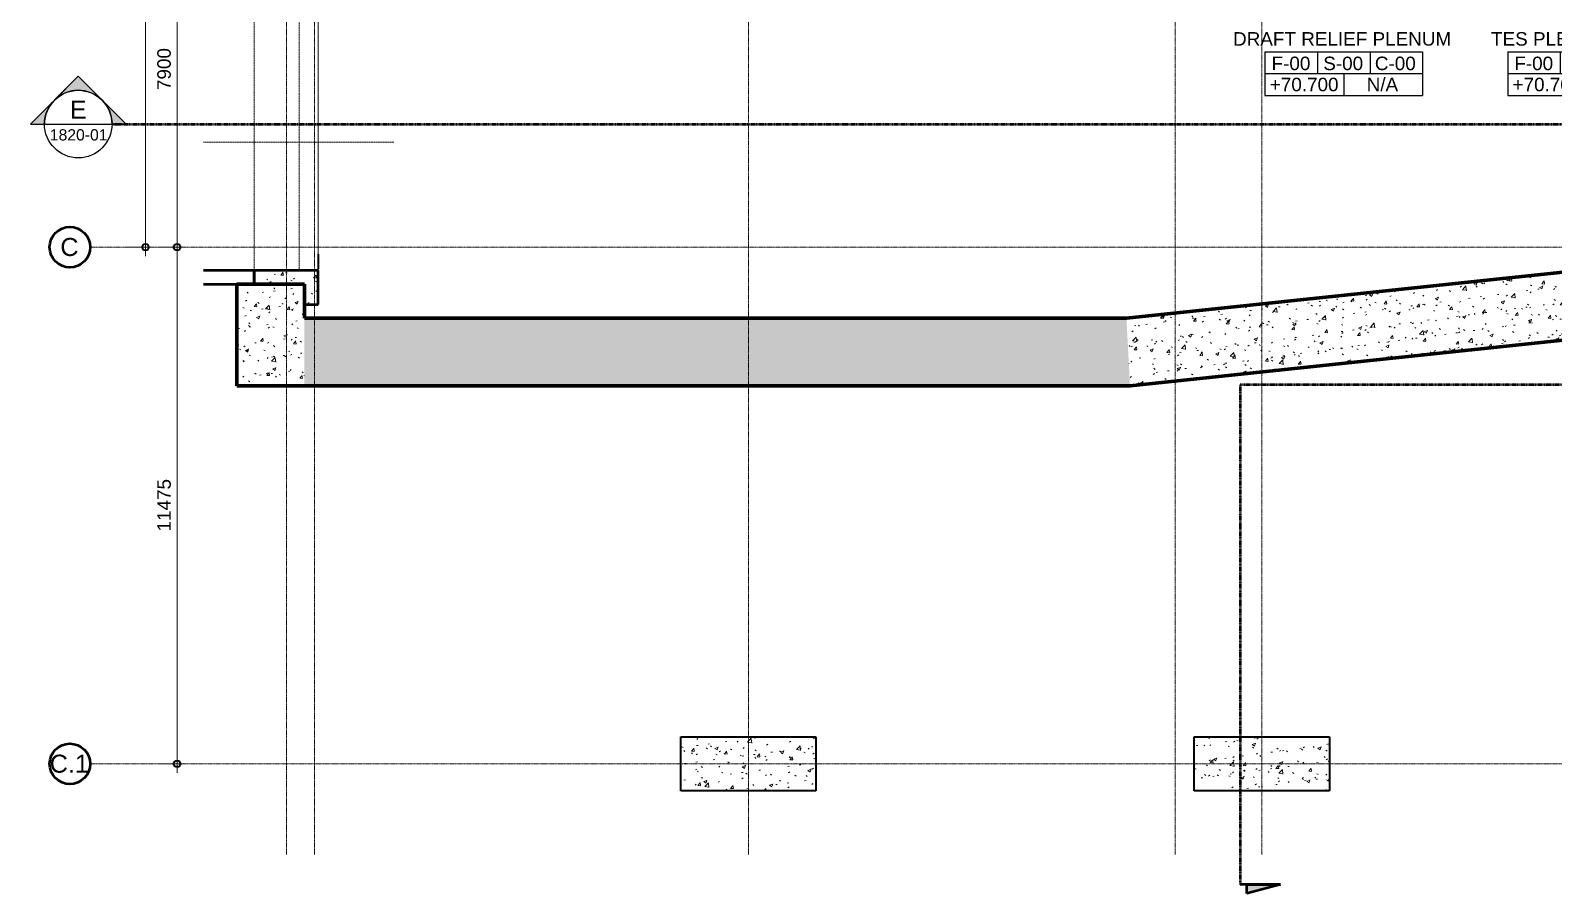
# Model space of a CAD drawing. Header units: millimetres. Extents: x -920221 to -841619, y -18676 to 22445.
# Drawn here: x -920221 to -886408, y -18676 to 491 of the extents above; entities that cross this region are included whole.
import ezdxf

# ---------------------------------------------------------------- set-up
doc = ezdxf.new("R2010")
doc.units = ezdxf.units.MM
doc.linetypes.add('DPA_Grid _ Level 100', pattern=[10, 5.5, -1.6, 1.3, -1.6])
doc.linetypes.add('DPA_Hidden 500', pattern=[1.4, 0.8, -0.6])
for name, color, linetype, lineweight in [('A-ANNO-DIMS', 1, 'Continuous', 9), ('A-ANNO-DIMS-100', 1, 'Continuous', 9), ('A-DETL-GENF', 2, 'Continuous', 35), ('A-DETL-MEDM', 4, 'Continuous', 50), ('A-FLOR-E', 2, 'Continuous', 35), ('A-GENM', 1, 'Continuous', 9), ('A-GENM-HDLN', 2, 'DPA_Hidden 500', 9), ('A-ROOM-IDEN', 3, 'Continuous', 25), ('A-ROOM-LINE', 3, 'Continuous', 25), ('A-WALL', 5, 'Continuous', 35), ('A-WALL-PATT', 1, 'Continuous', 35), ('G-ANNO-SECL', 3, 'Continuous', 9), ('S-FNDN', 2, 'Continuous', 35), ('S-GRID', 251, 'Continuous', 9), ('S-GRID-IDEN', 3, 'Continuous', 50)]:
    doc.layers.add(name, color=color, linetype=linetype, lineweight=lineweight)
doc.styles.add('Arial', font='arial.ttf', dxfattribs={"height": 400})
doc.styles.add('Arial_1', font='arial.ttf', dxfattribs={"height": 250})
doc.styles.add('Arial_2', font='arial.ttf', dxfattribs={"height": 300})
doc.dimstyles.new('DPA-DIM-3_0_C-C', dxfattribs={"dimscale": 304.8, "dimtxt": 306.07782, "dimasz": 0.492126, "dimexe": 0.656168, "dimexo": 0.0625, "dimgap": 0.164042, "dimtad": 1, "dimdec": 0, "dimzin": 0, "dimdsep": 46, "dimtxsty": 'Arial_2', "dimblk1": 'DOTBLANK', "dimblk2": 'DOTBLANK', "dimsah": 1, "dimcen": 0.09, "dimdle": 0.656168, "dimadec": 8, "dimazin": 0, "dimtfac": 1, "dimtdec": 4, "dimtix": 1, "dimtmove": 0, "dimatfit": 3, "dimfxl": 1.312336, "dimfxlon": 1, "dimtvp": 1, "dimtolj": 1, "dimtzin": 0, "dimarcsym": 2})
pattern_1 = [(50, (0, 0), (728.7365, -63.75582), [76.2, -838.2]), (355, (0, 0), (-140.9716, 764.2276), [60.96, -670.56]), (100.451, (60.7, -5.3), (587.77, 700.46675), [64.76, -712.36]), (46.184, (0, 203.2), (1084.3162, -168.171), [114.3, -1257.3]), (96.636, (90.4, 189.2), (949.6099, 989.7098), [97.14, -1068.54]), (351.184, (0, 203.2), (949.6206, 989.7012), [91.44, -1005.84]), (21, (101.6, 152.4), (606.45787, -409.06057), [76.2, -838.2]), (326, (101.6, 152.4), (247.20834, 736.7529), [60.96, -670.56]), (71.451, (152.14, 118.3), (853.66825, 327.68547), [64.76, -712.36]), (37.5, (0, 0), (12.35469, 338.22012), [33.528, -628.904, 33.528, -647.192, -673.1]), (37.5, (0, 0), (12.35469, 338.22012), [-1343.152, 33.528, -639.572]), (7.5, (0, 0), (267.27887, 400.72213), [33.528, -354.584, 33.528, -613.664, -256.54]), (7.5, (0, 0), (267.27887, 400.72213), [-1035.304, 33.528, -223.012]), (327.5, (-226.57, 0), (542.36333, -22.915345), [33.528, -220.472, 33.528, -758.952, -1051.56]), (327.5, (-226.57, 0), (542.36333, -22.915345), [-1046.48, 33.528, -1018.032]), (317.5, (-328.17, 0), (592.51696, 101.7071), [33.528, -296.672, 33.528, -492.76, -746.76]), (317.5, (-328.17, 0), (592.51696, 101.7071), [-856.488, 33.528, -713.232])]

# ---------------------------------------------------------------- blocks, each defined once
blk = doc.blocks.new('Dpa_Tunnel_B_5700 - Dpa_Tunnel_B_5700-6780011-4280-01 ENLARGED LOWER PLATFORM LEVEL - REFLECTED CEILING PLAN - SHEET 1')
at = {"layer": 'A-DETL-GENF'}
for p, q in [((561, 2850), (2800, 2850)), ((561, -2850), (2800, -2850))]:
    blk.add_line(p, q, dxfattribs=at)
at = {"layer": 'A-GENM-HDLN'}
for p, q in [((1680, 2850), (2680, 2850)), ((2680, -2850), (1680, -2850))]:
    blk.add_line(p, q, dxfattribs=at)
blk = doc.blocks.new('Dpa_Tunnel_B_5700 - Dpa_Tunnel_B_5700-6787006-4280-01 ENLARGED LOWER PLATFORM LEVEL - REFLECTED CEILING PLAN - SHEET 1')
at = {"layer": 'A-DETL-GENF'}
for p, q in [((561, 2850), (3100, 2850)), ((561, -2850), (3100, -2850))]:
    blk.add_line(p, q, dxfattribs=at)
at = {"layer": 'A-GENM'}
blk.add_line((3100, 2850), (3100, -2850), dxfattribs=at)
at = {"layer": 'A-GENM-HDLN'}
for p, q in [((1680, 2850), (1680, -2850)), ((2680, 2850), (1680, 2850)), ((2680, -2850), (2680, 2850)), ((561, 0), (4781, 0)), ((1680, -2850), (2680, -2850))]:
    blk.add_line(p, q, dxfattribs=at)
blk = doc.blocks.new('Grid - 100 Scale-2291345-4280-01 ENLARGED LOWER PLATFORM LEVEL - REFLECTED CEILING PLAN - SHEET 1')
at = {"layer": 'S-GRID-IDEN'}
blk.add_circle((0, 0), 4.5, dxfattribs=at)
blk = doc.blocks.new('Section - AEC_Section Tail - Filled-3249564-4280-01 ENLARGED LOWER PLATFORM LEVEL - REFLECTED CEILING PLAN - SHEET 1')
at = {"layer": 'G-ANNO-SECL'}
blk.add_hatch(color=256, dxfattribs=at).paths.add_polyline_path([(0, 1.54), (-2, 1.54), (0, 9)])
at = {"layer": 'G-ANNO-SECL', "lineweight": 50}
for p, q in [((0, 9), (-2, 1.54)), ((0, 9), (0, 0)), ((0, 1.54), (0, 9)), ((-2, 1.54), (0, 1.54))]:
    blk.add_line(p, q, dxfattribs=at)
blk = doc.blocks.new('Section - Section Head-531884-4280-01 ENLARGED LOWER PLATFORM LEVEL - REFLECTED CEILING PLAN - SHEET 1')
at = {"layer": 'G-ANNO-SECL'}
h = blk.add_hatch(color=256, dxfattribs=at)
edge = h.paths.add_edge_path()
edge.add_line((-12.8, 5.3), (-7.5, 10.61))
edge.add_line((-7.5, 10.61), (-2.2, 5.3))
edge.add_arc((-7.5, 0), 7.5, 45, 135)
h = blk.add_hatch(color=256, dxfattribs=at)
edge = h.paths.add_edge_path()
edge.add_arc((-7.5, 0), 7.5, 0, 45)
edge.add_line((-2.2, 5.3), (3.11, 0))
edge.add_line((3.11, 0), (0, 0))
edge = h.paths.add_edge_path()
edge.add_line((-15, 0), (-18.11, 0))
edge.add_line((-18.11, 0), (-12.8, 5.3))
edge.add_arc((-7.5, 0), 7.5, 135, 180)
at = {"layer": 'G-ANNO-SECL', "lineweight": 25}
for p, q in [((-7.5, 10.61), (-18.11, 0)), ((-7.5, 10.61), (-12.8, 5.3)), ((3.11, 0), (-7.5, 10.61)), ((-2.2, 5.3), (-7.5, 10.61)), ((-12.8, 5.3), (-18.11, 0)), ((3.11, 0), (-2.2, 5.3)), ((-18.11, 0), (-15, 0)), ((-18.11, 0), (-15, 0)), ((0, 0), (3.11, 0)), ((0, 0), (3.11, 0))]:
    blk.add_line(p, q, dxfattribs=at)
blk.add_circle((-7.5, 0), 7.5, dxfattribs=at)
for start, end in [(45, 135), (135, 180), (0, 45)]:
    blk.add_arc((-7.5, 0), 7.5, start, end, dxfattribs=at)
blk = doc.blocks.new('DIMBLOCK7-4280-01 ENLARGED LOWER PLATFORM LEVEL - REFLECTED CEILING PLAN - SHEET 1')
at = {"layer": 'A-ANNO-DIMS-100'}
for p, q in [((-918067, 12194), (-917467, 12194)), ((-917667, 12194), (-918067, 12194)), ((-917667, -4521), (-917667, 12394)), ((-918067, -4321), (-917467, -4321)), ((-917667, -4321), (-918067, -4321))]:
    blk.add_line(p, q, dxfattribs=at)
at = {"layer": 'A-ANNO-DIMS-100', "lineweight": 35}
for centre in [(-917667, 12194), (-917667, -4321)]:
    blk.add_circle(centre, 75, dxfattribs=at)
at = {"layer": 'A-ANNO-DIMS-100', "color": 0, "insert": (-918106, 3360), "char_height": 300, "width": 1384.41, "attachment_point": 1, "rotation": 90, "line_spacing_factor": 0.941778, "style": 'Arial_2'}
blk.add_mtext('16515', dxfattribs=at)
blk = doc.blocks.new('_DotBlank')
at = {"color": 0, "linetype": 'ByBlock', "lineweight": -2}
blk.add_line((-0.5, 0), (-1, 0), dxfattribs=at)
blk.add_circle((0, 0), 0.5, dxfattribs=at)
blk = doc.blocks.new('DIMBLOCK8-4280-01 ENLARGED LOWER PLATFORM LEVEL - REFLECTED CEILING PLAN - SHEET 1')
at = {"layer": 'A-ANNO-DIMS-100'}
for p, q in [((-917367, -4321), (-916767, -4321)), ((-916967, -4321), (-917367, -4321)), ((-916967, -15996), (-916967, -4321)), ((-917367, -15796), (-916767, -15796)), ((-916967, -15796), (-917367, -15796))]:
    blk.add_line(p, q, dxfattribs=at)
at = {"layer": 'A-ANNO-DIMS-100', "lineweight": 35}
for centre in [(-916967, -4321), (-916967, -15796)]:
    blk.add_circle(centre, 75, dxfattribs=at)
at = {"layer": 'A-ANNO-DIMS-100', "color": 0, "insert": (-917406, -10635), "char_height": 300, "width": 1384.41, "attachment_point": 1, "rotation": 90, "line_spacing_factor": 0.941778, "style": 'Arial_2'}
blk.add_mtext('11475', dxfattribs=at)
blk = doc.blocks.new('DIMBLOCK9-4280-01 ENLARGED LOWER PLATFORM LEVEL - REFLECTED CEILING PLAN - SHEET 1')
at = {"layer": 'A-ANNO-DIMS-100'}
for p, q in [((-916967, -4321), (-916967, 3779)), ((-917367, 3579), (-916767, 3579)), ((-916967, 3579), (-917367, 3579)), ((-917367, -4321), (-916767, -4321)), ((-916967, -4321), (-917367, -4321))]:
    blk.add_line(p, q, dxfattribs=at)
at = {"layer": 'A-ANNO-DIMS-100', "lineweight": 35}
for centre in [(-916967, 3579), (-916967, -4321)]:
    blk.add_circle(centre, 75, dxfattribs=at)
at = {"layer": 'A-ANNO-DIMS-100', "color": 0, "insert": (-917406, -832), "char_height": 300, "width": 1107.53, "attachment_point": 1, "rotation": 90, "line_spacing_factor": 0.941778, "style": 'Arial_2'}
blk.add_mtext('7900', dxfattribs=at)
blk = doc.blocks.new('DPA_Room Tag Box - Standard-4486259-4280-01 ENLARGED LOWER PLATFORM LEVEL - REFLECTED CEILING PLAN - SHEET 1')
at = {"layer": 'A-ROOM-LINE'}
for p, q in [((-17.5, -2.94), (-17.5, -12.6)), ((-17.5, -2.94), (17.5, -2.94)), ((-5.83, -2.94), (-5.83, -7.77)), ((5.83, -2.94), (5.83, -7.77)), ((17.5, -2.94), (17.5, -12.6)), ((-17.5, -7.77), (17.5, -7.77)), ((0, -7.77), (0, -12.6)), ((-17.5, -12.6), (17.5, -12.6))]:
    blk.add_line(p, q, dxfattribs=at)

msp = doc.modelspace()

# ---------------------------------------------------------------- hatches: boundary and pattern name
at = {"layer": 'A-DETL-MEDM', "lineweight": 9}
h = msp.add_hatch(dxfattribs=at)
h.set_pattern_fill('FP_1', color=256, style=0, pattern_type=2)
h.set_pattern_definition(pattern_1)
h.paths.add_polyline_path([(-914137.4, -5591), (-913837.4, -5591), (-913837.4, -4841), (-915257.4, -4841), (-915257.4, -5141), (-914137.4, -5141), (-914137.4, -5549.4)])
at = {"layer": 'A-WALL-PATT', "lineweight": 9}
h = msp.add_hatch(dxfattribs=at)
h.set_pattern_fill('FP_1', color=256, style=0, pattern_type=2)
h.set_pattern_definition(pattern_1)
h.paths.add_polyline_path([(-895810.4, -7401), (-882914.9, -6041), (-882993.8, -4541), (-895889.3, -5901)])
h = msp.add_hatch(dxfattribs=at)
h.set_pattern_fill('FP_1', color=256, style=0, pattern_type=2)
h.set_pattern_definition(pattern_1)
h.paths.add_polyline_path([(-915637.4, -7401), (-914137.4, -7401), (-914137.4, -5141), (-915637.4, -5141), (-915637.4, -6878.2)])
h = msp.add_hatch(dxfattribs=at)
h.set_pattern_fill('FP_1', color=256, style=0, pattern_type=2)
h.set_pattern_definition(pattern_1)
h.paths.add_polyline_path([(-895810.4, -7401), (-895889.3, -5901), (-914137.4, -5901), (-914137.4, -7401), (-898813, -7401)])
at = {"layer": 'S-FNDN', "lineweight": 9}
h = msp.add_hatch(dxfattribs=at)
h.set_pattern_fill('FP_1', color=256, style=0, pattern_type=2)
h.set_pattern_definition(pattern_1)
h.paths.add_polyline_path([(-905782.4, -16396), (-902782.4, -16396), (-902782.4, -15196), (-905782.4, -15196)])
h = msp.add_hatch(dxfattribs=at)
h.set_pattern_fill('FP_1', color=256, style=0, pattern_type=2)
h.set_pattern_definition(pattern_1)
h.paths.add_polyline_path([(-905782.4, -16396), (-902782.4, -16396), (-902782.4, -15196), (-905782.4, -15196)])
h = msp.add_hatch(dxfattribs=at)
h.set_pattern_fill('FP_1', color=256, style=0, pattern_type=2)
h.set_pattern_definition(pattern_1)
h.paths.add_polyline_path([(-894382.4, -16396), (-891382.4, -16396), (-891382.4, -15196), (-894382.4, -15196)])
h = msp.add_hatch(dxfattribs=at)
h.set_pattern_fill('FP_1', color=256, style=0, pattern_type=2)
h.set_pattern_definition(pattern_1)
h.paths.add_polyline_path([(-894382.4, -16396), (-891382.4, -16396), (-891382.4, -15196), (-894382.4, -15196)])

# ---------------------------------------------------------------- linework, layer by layer
at = {"layer": 'A-DETL-MEDM'}
for p, q in [((-915257.4, -4841), (-916376.8, -4841)), ((-915257.4, -4841), (-916376.8, -4841)), ((-915257.4, -5141), (-915257.4, -4841)), ((-914137.4, -4841), (-915257.4, -4841)), ((-915257.4, -4841), (-915257.4, -5141)), ((-915257.4, -5141), (-915257.4, -4841)), ((-913837.4, -4841), (-915257.4, -4841)), ((-915257.4, -4841), (-915257.4, -5141)), ((-913837.4, -5591), (-913837.4, -4841)), ((-916376.8, -5141), (-915257.4, -5141)), ((-916376.8, -5141), (-915257.4, -5141)), ((-915257.4, -5141), (-914137.4, -5141)), ((-915257.4, -5141), (-914137.4, -5141)), ((-914137.4, -5141), (-914137.4, -5591)), ((-914137.4, -5591), (-913837.4, -5591))]:
    msp.add_line(p, q, dxfattribs=at)
at = {"layer": 'A-FLOR-E'}
for p, q in [((-882993.8, -4541), (-895889, -5901)), ((-895889, -5901), (-882993.8, -4541)), ((-895889.3, -5901), (-914137.4, -5901)), ((-914137.4, -5901), (-895889.3, -5901))]:
    msp.add_line(p, q, dxfattribs=at)
at = {"layer": 'A-GENM'}
for p, q in [((-913837.4, 830.8), (-913837.4, -4812.8)), ((-913837.4, -4473.4), (-913837.4, 491.5)), ((-914137.4, -5141), (-916376.8, -5141))]:
    msp.add_line(p, q, dxfattribs=at)
at = {"layer": 'A-GENM', "lineweight": 35}
msp.add_line((-913837.4, -4473.4), (-913837.4, -4812.8), dxfattribs=at)
at = {"layer": 'A-WALL', "color": 7, "lineweight": 70}
for p, q in [((-895889.3, -5901), (-882993.8, -4541)), ((-915637.4, -7401), (-915637.4, -5141)), ((-915637.4, -5141), (-914137.4, -5141)), ((-914137.4, -5141), (-914137.4, -5901)), ((-914137.4, -5901), (-895889.3, -5901)), ((-882914.9, -6041), (-895810.4, -7401)), ((-914137.4, -7401), (-915637.4, -7401)), ((-895810.4, -7401), (-914137.4, -7401))]:
    msp.add_line(p, q, dxfattribs=at)
at = {"layer": 'G-ANNO-SECL', "lineweight": 25}
msp.add_line((-919910.5, -1588.3), (-918410.5, -1588.3), dxfattribs=at)
at = {"layer": 'G-ANNO-SECL', "linetype": 'DPA_Grid _ Level 100', "lineweight": 50}
for p, q in [((-918410.5, -1588.3), (-844553.5, -1588.3)), ((-893367.9, -7380.8), (-893367.9, -18476.1)), ((-885090.4, -7380.8), (-893367.9, -7380.8))]:
    msp.add_line(p, q, dxfattribs=at)
at = {"layer": 'S-FNDN'}
for p, q in [((-905782.4, -16396), (-905782.4, -15196)), ((-905782.4, -15196), (-902782.4, -15196)), ((-902782.4, -15196), (-902782.4, -16396)), ((-894382.4, -16396), (-894382.4, -15196)), ((-894382.4, -15196), (-891382.4, -15196)), ((-891382.4, -15196), (-891382.4, -16396)), ((-902782.4, -16396), (-905782.4, -16396)), ((-891382.4, -16396), (-894382.4, -16396))]:
    msp.add_line(p, q, dxfattribs=at)
at = {"layer": 'S-GRID', "linetype": 'DPA_Grid _ Level 100'}
for p, q in [((-913917.4, -17805.7), (-913917.4, 20540.3)), ((-904282.4, -17805.7), (-904282.4, 20540.3)), ((-894805.4, -17805.7), (-894805.4, 20540.3)), ((-892882.4, -17805.7), (-892882.4, 20540.3)), ((-914537.4, -17805.7), (-914537.4, 20187)), ((-846157.4, -4321), (-918895.3, -4321)), ((-846157.4, -15796), (-918895.3, -15796))]:
    msp.add_line(p, q, dxfattribs=at)

# ---------------------------------------------------------------- block references
at = {"layer": 'A-DETL-GENF'}
for name in ['Dpa_Tunnel_B_5700 - Dpa_Tunnel_B_5700-6780011-4280-01 ENLARGED LOWER PLATFORM LEVEL - REFLECTED CEILING PLAN - SHEET 1', 'Dpa_Tunnel_B_5700 - Dpa_Tunnel_B_5700-6787006-4280-01 ENLARGED LOWER PLATFORM LEVEL - REFLECTED CEILING PLAN - SHEET 1']:
    msp.add_blockref(name, (-916937.4, -1991), dxfattribs=at)
at = {"layer": 'A-ROOM-IDEN', "xscale": 99.99999999999993, "yscale": 99.99999999999993, "zscale": 99.99999999999993}
for p in [(-891065.2, 310.4), (-885675.5, 310.4)]:
    msp.add_blockref('DPA_Room Tag Box - Standard-4486259-4280-01 ENLARGED LOWER PLATFORM LEVEL - REFLECTED CEILING PLAN - SHEET 1', p, dxfattribs=at)
at = {"layer": 'G-ANNO-SECL', "lineweight": 25, "xscale": 99.99999999999993, "yscale": 99.99999999999993, "zscale": 99.99999999999993}
msp.add_blockref('Section - Section Head-531884-4280-01 ENLARGED LOWER PLATFORM LEVEL - REFLECTED CEILING PLAN - SHEET 1', (-918410.5, -1588.3), dxfattribs=at)
at = {"layer": 'G-ANNO-SECL', "lineweight": 25, "extrusion": (0, 0, -1), "xscale": 99.99999999999993, "yscale": 99.99999999999993, "zscale": 99.99999999999993, "rotation": 90.00000000000053}
msp.add_blockref('Section - AEC_Section Tail - Filled-3249564-4280-01 ENLARGED LOWER PLATFORM LEVEL - REFLECTED CEILING PLAN - SHEET 1', (893367.9, -18476.1), dxfattribs=at)
at = {"layer": 'S-GRID-IDEN', "xscale": 99.99999999999993, "yscale": 99.99999999999993, "zscale": 99.99999999999993, "rotation": 89.9999999999998}
for p in [(-919345.3, -4321), (-919345.3, -15796)]:
    msp.add_blockref('Grid - 100 Scale-2291345-4280-01 ENLARGED LOWER PLATFORM LEVEL - REFLECTED CEILING PLAN - SHEET 1', p, dxfattribs=at)

# ---------------------------------------------------------------- texts
at = {"layer": 'A-ROOM-IDEN', "lineweight": 9, "char_height": 300, "attachment_point": 1, "style": 'Arial_2'}
for s, insert, width in [('DRAFT RELIEF PLENUM', (-893522.7, 454.1), 5948.521), ('TES PLENUM/SHAFT', (-887795.5, 454.1), 5130.8), ('F-00', (-892667.9, -90.2), 1058.227), ('S-00', (-891519.7, -90.2), 1090.295), ('C-00', (-890374.6, -90.2), 1114.346), ('F-00', (-887278.1, -90.2), 1058.227), ('+70.700', (-892707, -558.9), 1883.966), ('N/A', (-890556.1, -558.9), 857.806), ('+70.700', (-887317.2, -558.9), 1883.966)]:
    msp.add_mtext(s, dxfattribs=dict(at, insert=insert, width=width))
at = {"layer": 'G-ANNO-SECL', "lineweight": 25, "attachment_point": 1}
for s, insert, char_height, width, style in [('E', (-919345.3, -1066.3), 400, 456.962, 'Arial'), ('1820-01', (-919791.8, -1702.1), 250, 1539.24, 'Arial_1')]:
    msp.add_mtext(s, dxfattribs=dict(at, insert=insert, char_height=char_height, width=width, style=style))
at = {"layer": 'S-GRID-IDEN', "lineweight": 9, "char_height": 400, "attachment_point": 1, "style": 'Arial'}
for s, insert, width in [('C', (-919558, -4117.1), 489.029), ('C.1', (-919793, -15592.1), 1058.227)]:
    msp.add_mtext(s, dxfattribs=dict(at, insert=insert, width=width))

# ---------------------------------------------------------------- dimensions: what is measured, and where the dimension line sits
at = {"layer": 'A-ANNO-DIMS'}
for base, p1, p2, override, picture, middle in [((-917666.9, 12194), (-918066.9, -4321), (-918066.9, 12194), {"dimpost": '<>', "dimfxl": 16515.002991}, 'DIMBLOCK7-4280-01 ENLARGED LOWER PLATFORM LEVEL - REFLECTED CEILING PLAN - SHEET 1', (-917870.1, 3936.5)), ((-916966.9, 3579), (-917366.9, -4321), (-917366.9, 3579), {"dimpost": '<>', "dimfxl": 7900.002995}, 'DIMBLOCK9-4280-01 ENLARGED LOWER PLATFORM LEVEL - REFLECTED CEILING PLAN - SHEET 1', (-917170.1, -371)), ((-916966.9, -4321), (-917366.9, -15796), (-917366.9, -4321), {"dimpost": '<>', "dimfxl": 11474.997005}, 'DIMBLOCK8-4280-01 ENLARGED LOWER PLATFORM LEVEL - REFLECTED CEILING PLAN - SHEET 1', (-917170.1, -10058.5))]:
    dim = msp.add_linear_dim(base=base, p1=p1, p2=p2, angle=90, dimstyle='DPA-DIM-3_0_C-C', override=override, dxfattribs=at)
    dim.commit()
    dim.dimension.update_dxf_attribs({"geometry": picture, "text_midpoint": middle})

doc.saveas('drawing.dxf')
